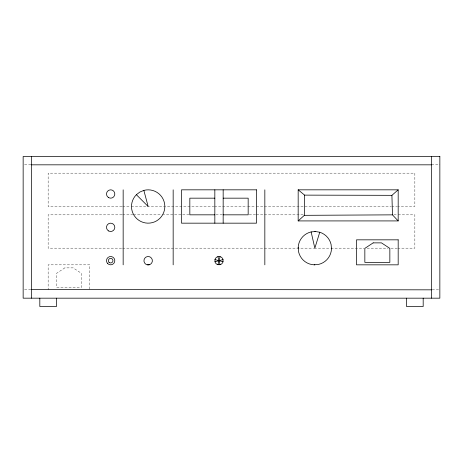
<?xml version="1.0" encoding="UTF-8"?>
<svg xmlns="http://www.w3.org/2000/svg" width="463" height="463" viewBox="0 0 463 463"><rect width="100%" height="100%" fill="white"/><g stroke="black" fill="none" stroke-linecap="round" stroke-linejoin="round"><path stroke-width="0.35" stroke-dasharray="2.31 1.74" d="M24.539 164.828L31.484 164.828M431.516 164.828L439.85 164.828M121.925 206.498L48.152 206.498L48.152 173.162L414.848 173.162L414.848 206.498L398.215 206.498M122.649 206.498L130.607 206.498M131.33 206.498L146.516 206.498M147.24 206.498L213.779 206.498M214.502 206.498L247.051 206.498M247.774 206.498L255.732 206.498M256.45 206.498L263.684 206.498M264.408 206.498L390.98 206.498M391.704 206.498L397.491 206.498M121.925 214.832L48.152 214.832L48.152 248.168L121.925 248.168M122.649 214.832L132.777 214.832M133.5 214.832L161.703 214.832M162.426 214.832L189.188 214.832M215.949 214.832L222.46 214.832M249.221 214.832L255.732 214.832M256.45 214.832L263.684 214.832M264.408 214.832L303.468 214.832M393.874 214.832L397.491 214.832M398.215 214.832L414.848 214.832L414.848 248.168L398.215 248.168M122.649 248.168L263.684 248.168M264.408 248.168L313.59 248.168M314.313 248.168L330.223 248.168M330.947 248.168L364.219 248.168M367.113 248.168L388.087 248.168M390.98 248.168L397.491 248.168M24.539 289.398L30.79 289.398M432.21 289.838L439.155 289.838M89.822 289.126L89.822 264.836L48.152 264.836L48.152 289.838M64.866 267.874L56.486 273.378L56.486 287.367L81.488 287.367L81.488 273.378L73.154 267.874L64.866 267.874"/><path stroke-width="0.69" d="M298.172 220.92L304.353 215.324L304.608 195.126L298.172 189.83L298.172 220.92L398.18 220.92L398.18 189.83L298.172 189.83M298.184 247.537L298.589 251.872A16.668 16.668 0 0 0 314.209 264.824L318.544 264.419A16.668 16.668 0 0 0 331.496 248.799L331.091 244.464A16.668 16.668 0 0 0 319.759 232.241L315.471 231.512L311.136 231.917A16.668 16.668 0 0 0 298.184 247.537L298.241 248.168M331.496 248.799L331.439 248.168M214.977 259.593L214.977 261.745A4.167 4.167 0 0 0 217.923 264.691L220.075 264.691A4.167 4.167 0 0 0 223.021 261.745L223.021 259.593A4.167 4.167 0 0 0 220.075 256.647L217.923 256.647A4.167 4.167 0 0 0 214.977 259.593L223.021 261.745M217.923 264.691L220.075 256.647M319.759 232.241L314.84 248.168L311.136 231.917M304.608 195.126L391.918 195.328L398.18 189.83M136.377 194.715L139.826 192.064L143.848 190.397A16.668 16.668 0 0 1 164.764 207.951A16.668 16.668 0 0 1 141.117 221.603A16.668 16.668 0 0 1 136.377 194.715L148.16 206.498L143.848 190.397M214.977 261.745L223.021 259.593M304.353 215.324L392.462 214.855L398.18 220.92M31.484 164.828L431.516 164.828M214.832 198.164L189.83 198.164L189.83 214.832L214.832 214.832M223.166 198.164L248.168 198.164L248.168 214.832L223.166 214.832M147.523 264.836L148.797 264.836M31.484 289.398L431.516 289.838M315.471 231.512L314.84 231.569M314.209 264.824L314.84 264.767M217.923 256.647L220.075 264.691M391.918 195.328L392.462 214.855M431.516 156.494L431.516 298.172M423.182 298.172L423.182 306.506L406.514 306.506L406.514 298.172M264.836 189.83L264.836 264.836M223.166 189.83L223.166 223.166M214.832 189.83L214.832 223.166M173.162 189.83L173.162 264.836M123.158 189.83L123.158 264.836M56.486 298.172L56.486 306.506L39.818 306.506L39.818 298.172M31.484 156.494L31.484 298.172M373.178 242.872L364.844 248.376L364.844 262.365L389.846 262.365L389.846 248.376L381.466 242.872L373.178 242.872M149.248 264.778L147.072 264.778A4.208 4.208 0 0 1 144.711 258.296A4.208 4.208 0 0 1 151.609 258.296A4.208 4.208 0 0 1 149.248 264.778M439.85 156.494L23.15 156.494L23.15 298.172L439.85 298.172L439.85 156.494M256.502 189.83L181.496 189.83L181.496 223.166L256.502 223.166L256.502 189.83M398.18 239.834L356.51 239.834L356.51 264.836L398.18 264.836L398.18 239.834M108.573 197.608A4.167 4.167 0 0 0 114.824 193.997A4.167 4.167 0 0 0 108.573 190.386A4.167 4.167 0 0 0 108.573 197.608M108.573 230.944A4.167 4.167 0 0 0 114.824 227.333A4.167 4.167 0 0 0 108.573 223.722A4.167 4.167 0 0 0 108.573 230.944M107.711 263.615A4.167 4.167 0 0 0 114.679 261.745A4.167 4.167 0 0 0 109.581 256.647A4.167 4.167 0 0 0 107.711 263.615M109.037 262.289A2.286 2.286 0 0 0 112.868 261.259A2.286 2.286 0 0 0 110.067 258.458A2.286 2.286 0 0 0 109.037 262.289"/></g></svg>
